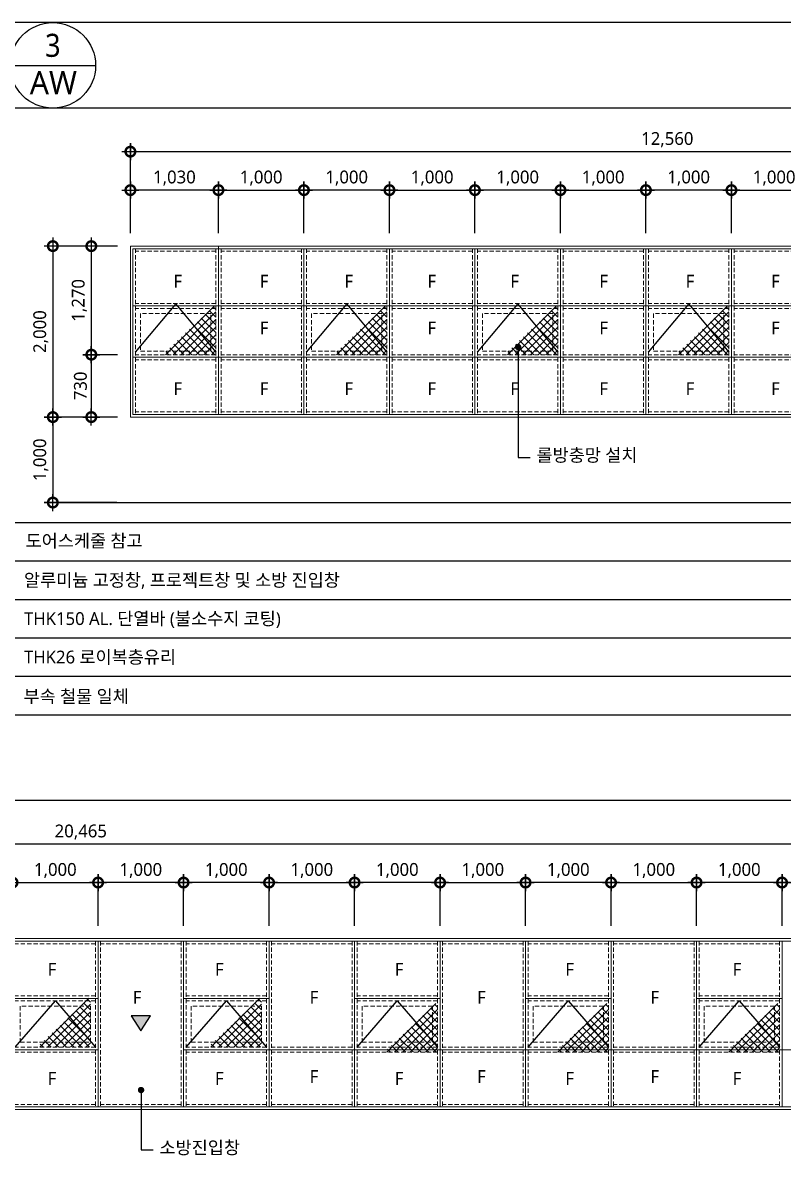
# Model space of a CAD drawing. Header units: millimetres. Extents: x -3 to 459584, y -660938 to -11738.
# Drawn here: x 145470 to 154367, y -133084 to -119834 of the extents above; entities that cross this region are included whole.
import ezdxf
from ezdxf.enums import TextEntityAlignment as Align

# ---------------------------------------------------------------- set-up
doc = ezdxf.new("R2010")
doc.units = ezdxf.units.MM
doc.header["$LTSCALE"] = 200
for name, pattern in [('C10', [102.1, 100, -1, 0.1, -1]), ('CEN-GAUN', [32.2, 30, -1, 0.2, -1]), ('HIDDEN', [0.375, 0.25, -0.125])]:
    doc.linetypes.add(name, pattern=pattern)
doc.layers.get('DEFPOINTS').update_dxf_attribs({"color": 137})
for name, color, linetype in [('3TXT', 3, 'Continuous'), ('A-GRID', 1, 'C10'), ('a-TAG-1', 6, 'Continuous'), ('A-TAG-2', 4, 'Continuous'), ('DIM', 7, 'Continuous'), ('ELE3', 3, 'Continuous'), ('ELE6', 6, 'Continuous'), ('SYM-LEAD', 6, 'Continuous'), ('TEX', 3, 'Continuous'), ('TEXT', 3, 'Continuous'), ('WIN-OPEN-LINE', 1, 'CEN-GAUN'), ('XR-ELEV$0$WIN', 6, 'Continuous')]:
    doc.layers.add(name, color=color, linetype=linetype)
doc.layers.add('WIN', color=4, linetype='Continuous', lineweight=0)
doc.styles.add('$0$스타일1', font='malgun.ttf')
doc.styles.add('ARIAL', font='malgun.ttf')
doc.styles.add('S1', font='malgun.ttf')
doc.styles.add('스타일1', font='malgun.ttf')
doc.dimstyles.new('CJA-50', dxfattribs={"dimscale": 50, "dimtxt": 3, "dimasz": 1, "dimexe": 2, "dimexo": 3, "dimgap": 1, "dimtad": 1, "dimdec": 0, "dimzin": 1, "dimdsep": 46, "dimlunit": 6, "dimtxsty": 'S1', "dimblk": 'GAUN-DOT', "dimcen": -2, "dimdle": 2, "dimclrd": 256, "dimclre": 256, "dimclrt": 3, "dimadec": 0, "dimazin": 0, "dimtfac": 1, "dimtdec": 0, "dimtix": 1, "dimtmove": 2, "dimatfit": 3, "dimldrblk": 'DOTSMALL', "dimfxl": 1, "dimtolj": 1, "dimtzin": 1, "dimarcsym": 0})
doc.dimstyles.new('DIM-QD 1', dxfattribs={"dimtxt": 3, "dimasz": 1.5, "dimexe": 1, "dimexo": 0, "dimgap": 1, "dimtad": 1, "dimdec": 3, "dimdsep": 46, "dimlunit": 6, "dimtxsty": '$0$스타일1', "dimblk1": 'ARCHTICK', "dimblk2": 'ARCHTICK', "dimsah": 1, "dimcen": 0, "dimclrd": 256, "dimclre": 256, "dimclrt": 3, "dimazin": 2, "dimtfac": 1, "dimtdec": 3, "dimtix": 1, "dimtmove": 2, "dimatfit": 3, "dimldrblk": 'ARCHTICK', "dimfxl": 1, "dimtolj": 1, "dimtzin": 0, "dimarcsym": 0})

# ---------------------------------------------------------------- blocks, each defined once
blk = doc.blocks.new('142')
at = {"layer": 'XR-ELEV$0$WIN', "ltscale": 100}
blk.add_hatch(color=1, dxfattribs=at).paths.add_polyline_path([(-8705, 921), (-8593, 1097), (-8818, 1097)])
at = {"layer": 'WIN', "color": 6}
for p, q in [((825, 2000), (-19640, 2000)), ((795, 1970), (-19640, 1970)), ((-9205, 1970), (-9205, 30)), ((-8205, 1970), (-8205, 30)), ((-7205, 1970), (-7205, 30)), ((-6205, 1970), (-6205, 30)), ((-5205, 1970), (-5205, 30)), ((-4205, 1970), (-4205, 30)), ((-3205, 1970), (-3205, 30)), ((-2205, 1970), (-2205, 30)), ((-1205, 1970), (-1205, 30)), ((-9205, 1300), (-10205, 1300)), ((-7205, 1300), (-8205, 1300)), ((-5205, 1300), (-6205, 1300)), ((-3205, 1300), (-4205, 1300)), ((-1205, 1300), (-2205, 1300)), ((-9205, 700), (-19640, 700)), ((795, 700), (-8205, 700)), ((795, 30), (-19640, 30)), ((825, 0), (-19640, 0))]:
    blk.add_line(p, q, dxfattribs=at)
at = {"layer": 'WIN', "color": 251, "linetype": 'HIDDEN'}
for p, q in [((-9235, 1940), (-10175, 1940)), ((-9235, 1970), (-9235, 30)), ((-9175, 1970), (-9175, 30)), ((-8235, 1940), (-9175, 1940)), ((-8235, 1970), (-8235, 30)), ((-8175, 1970), (-8175, 30)), ((-7235, 1940), (-8175, 1940)), ((-7235, 1970), (-7235, 30)), ((-7175, 1970), (-7175, 30)), ((-6235, 1940), (-7175, 1940)), ((-6235, 1970), (-6235, 30)), ((-6175, 1970), (-6175, 30)), ((-5235, 1940), (-6175, 1940)), ((-5235, 1970), (-5235, 30)), ((-5175, 1970), (-5175, 30)), ((-4235, 1940), (-5175, 1940)), ((-4235, 1970), (-4235, 30)), ((-4175, 1970), (-4175, 30)), ((-3235, 1940), (-4175, 1940)), ((-3235, 1970), (-3235, 30)), ((-3175, 1970), (-3175, 30)), ((-2235, 1940), (-3175, 1940)), ((-2235, 1970), (-2235, 30)), ((-2175, 1970), (-2175, 30)), ((-1235, 1940), (-2175, 1940)), ((-1235, 1970), (-1235, 30)), ((-9235, 1330), (-10175, 1330)), ((-7235, 1330), (-8175, 1330)), ((-5235, 1330), (-6175, 1330)), ((-3235, 1330), (-4175, 1330)), ((-1235, 1330), (-2175, 1330)), ((-9235, 1270), (-10175, 1270)), ((-7235, 1270), (-8175, 1270)), ((-5235, 1270), (-6175, 1270)), ((-3235, 1270), (-4175, 1270)), ((-1235, 1270), (-2175, 1270)), ((-9235, 730), (-10175, 730)), ((-9235, 670), (-10175, 670)), ((-7235, 730), (-8175, 730)), ((-7235, 670), (-8175, 670)), ((-6235, 730), (-7175, 730)), ((-6235, 670), (-7175, 670)), ((-5235, 730), (-6175, 730)), ((-5235, 670), (-6175, 670)), ((-4235, 730), (-5175, 730)), ((-4235, 670), (-5175, 670)), ((-3235, 730), (-4175, 730)), ((-3235, 670), (-4175, 670)), ((-2235, 730), (-3175, 730)), ((-2235, 670), (-3175, 670)), ((-1235, 730), (-2175, 730)), ((-1235, 670), (-2175, 670)), ((-9235, 60), (-10175, 60)), ((-8235, 60), (-9175, 60)), ((-7235, 60), (-8175, 60)), ((-6235, 60), (-7175, 60)), ((-5235, 60), (-6175, 60)), ((-4235, 60), (-5175, 60)), ((-3235, 60), (-4175, 60)), ((-2235, 60), (-3175, 60)), ((-1235, 60), (-2175, 60))]:
    blk.add_line(p, q, dxfattribs=at)
for points in [[(-9295, 1210), (-10115, 1210), (-10115, 790), (-9295, 790)], [(-7295, 1210), (-8115, 1210), (-8115, 790), (-7295, 790)], [(-5295, 1210), (-6115, 1210), (-6115, 790), (-5295, 790)], [(-3295, 1210), (-4115, 1210), (-4115, 790), (-3295, 790)], [(-1295, 1210), (-2115, 1210), (-2115, 790), (-1295, 790)]]:
    blk.add_lwpolyline(points, close=True, dxfattribs=at)
at = {"layer": 'WIN-OPEN-LINE'}
for points in [[(-10175, 730), (-9705, 1270), (-9235, 730)], [(-8175, 730), (-7705, 1270), (-7235, 730)], [(-6175, 730), (-5705, 1270), (-5235, 730)], [(-4175, 730), (-3705, 1270), (-3235, 730)], [(-2175, 730), (-1705, 1270), (-1235, 730)]]:
    blk.add_lwpolyline(points, dxfattribs=at)
at = {"layer": 'XR-ELEV$0$WIN', "color": 1, "ltscale": 100}
blk.add_lwpolyline([(-8705, 921), (-8593, 1097), (-8818, 1097)], close=True, dxfattribs=at)
blk = doc.blocks.new('_ArchTick')
at = {"color": 0, "linetype": 'ByBlock', "const_width": 0.15}
blk.add_lwpolyline([(-0.5, -0.5), (0.5, 0.5)], dxfattribs=at)
blk = doc.blocks.new('GAUN-DOT')
at = {"linetype": 'ByBlock'}
for p, q in [((2, 0), (-2, 0)), ((0, -2), (0, 2))]:
    blk.add_line(p, q, dxfattribs=at)
at = {"const_width": 2.25}
blk.add_lwpolyline([(0, 0.28125, 1), (0, -0.28125, 1)], format="xyb", close=True, dxfattribs=at)
blk = doc.blocks.new('*D151')
at = {"layer": 'DEFPOINTS', "color": 0, "transparency": 16777216}
for p in [(146730, -124448), (145823, -125448), (146723, -125448)]:
    blk.add_point(p, dxfattribs=at)
at = {"layer": 'DIM', "lineweight": -2, "transparency": 16777216}
for p, q in [((146580, -124448), (145723, -124448)), ((145823, -124498), (145823, -125398)), ((146573, -125448), (145723, -125448))]:
    blk.add_line(p, q, dxfattribs=at)
at = {"layer": 'DIM', "lineweight": -2, "transparency": 16777216, "xscale": 50, "yscale": 50, "zscale": 50}
for p, rotation in [((145823, -124448), 90), ((145823, -125448), 270)]:
    blk.add_blockref('GAUN-DOT', p, dxfattribs=dict(at, rotation=rotation))
at = {"layer": 'DIM', "color": 3, "transparency": 16777216, "insert": (145683, -124948), "char_height": 150, "attachment_point": 5, "rotation": 90, "style": 'S1'}
blk.add_mtext('\\A1;1,000', dxfattribs=at)
blk = doc.blocks.new('_DotSmall')
at = {"color": 0, "linetype": 'ByBlock', "const_width": 0.5}
blk.add_lwpolyline([(-0.0625, 0, 1), (0.0625, 0, 1)], format="xyb", close=True, dxfattribs=at)
blk = doc.blocks.new('*D152')
at = {"layer": 'DEFPOINTS', "color": 0, "transparency": 16777216}
for p in [(146730, -122448), (145823, -124448), (146730, -124448)]:
    blk.add_point(p, dxfattribs=at)
at = {"layer": 'DIM', "lineweight": -2, "transparency": 16777216}
for p, q in [((146580, -122448), (145723, -122448)), ((145823, -122498), (145823, -124398)), ((146580, -124448), (145723, -124448))]:
    blk.add_line(p, q, dxfattribs=at)
at = {"layer": 'DIM', "lineweight": -2, "transparency": 16777216, "xscale": 50, "yscale": 50, "zscale": 50}
for p, rotation in [((145823, -122448), 90), ((145823, -124448), 270)]:
    blk.add_blockref('GAUN-DOT', p, dxfattribs=dict(at, rotation=rotation))
at = {"layer": 'DIM', "color": 3, "transparency": 16777216, "insert": (145683, -123448), "char_height": 150, "attachment_point": 5, "rotation": 90, "style": 'S1'}
blk.add_mtext('\\A1;2,000', dxfattribs=at)
blk = doc.blocks.new('*D153')
at = {"layer": 'DEFPOINTS', "color": 0, "transparency": 16777216}
for p in [(159290, -121343), (146730, -122448), (159290, -122448)]:
    blk.add_point(p, dxfattribs=at)
at = {"layer": 'DIM', "lineweight": -2, "transparency": 16777216}
for p, q in [((146730, -122298), (146730, -121243)), ((146780, -121343), (159240, -121343)), ((159290, -122298), (159290, -121243))]:
    blk.add_line(p, q, dxfattribs=at)
at = {"layer": 'DIM', "lineweight": -2, "transparency": 16777216, "xscale": 50, "yscale": 50, "zscale": 50, "rotation": 180}
blk.add_blockref('GAUN-DOT', (146730, -121343), dxfattribs=at)
at = {"layer": 'DIM', "lineweight": -2, "transparency": 16777216, "xscale": 50, "yscale": 50, "zscale": 50}
blk.add_blockref('GAUN-DOT', (159290, -121343), dxfattribs=at)
at = {"layer": 'DIM', "color": 3, "transparency": 16777216, "insert": (153010, -121203), "char_height": 150, "attachment_point": 5, "style": 'S1'}
blk.add_mtext('\\A1;12,560', dxfattribs=at)
blk = doc.blocks.new('*D154')
at = {"layer": 'DEFPOINTS', "color": 0, "transparency": 16777216}
for p in [(146730, -123718), (146273, -124448), (146730, -124448)]:
    blk.add_point(p, dxfattribs=at)
at = {"layer": 'DIM', "lineweight": -2, "transparency": 16777216}
for p, q in [((146580, -123718), (146173, -123718)), ((146273, -123768), (146273, -124398)), ((146580, -124448), (146173, -124448))]:
    blk.add_line(p, q, dxfattribs=at)
at = {"layer": 'DIM', "lineweight": -2, "transparency": 16777216, "xscale": 50, "yscale": 50, "zscale": 50}
for p, rotation in [((146273, -123718), 90), ((146273, -124448), 270)]:
    blk.add_blockref('GAUN-DOT', p, dxfattribs=dict(at, rotation=rotation))
at = {"layer": 'DIM', "color": 3, "transparency": 16777216, "insert": (146146, -124083), "char_height": 150, "attachment_point": 5, "rotation": 90, "style": 'S1'}
blk.add_mtext('\\A1;730', dxfattribs=at)
blk = doc.blocks.new('*D155')
at = {"layer": 'DEFPOINTS', "color": 0, "transparency": 16777216}
for p in [(146730, -122448), (146273, -123718), (146730, -123718)]:
    blk.add_point(p, dxfattribs=at)
at = {"layer": 'DIM', "lineweight": -2, "transparency": 16777216}
for p, q in [((146580, -122448), (146173, -122448)), ((146273, -122498), (146273, -123668)), ((146580, -123718), (146173, -123718))]:
    blk.add_line(p, q, dxfattribs=at)
at = {"layer": 'DIM', "lineweight": -2, "transparency": 16777216, "xscale": 50, "yscale": 50, "zscale": 50}
for p, rotation in [((146273, -122448), 90), ((146273, -123718), 270)]:
    blk.add_blockref('GAUN-DOT', p, dxfattribs=dict(at, rotation=rotation))
at = {"layer": 'DIM', "color": 3, "transparency": 16777216, "insert": (146133, -123083), "char_height": 150, "attachment_point": 5, "rotation": 90, "style": 'S1'}
blk.add_mtext('\\A1;1,270', dxfattribs=at)
blk = doc.blocks.new('*D156')
at = {"layer": 'DEFPOINTS', "color": 0, "transparency": 16777216}
for p in [(146730, -121793), (146730, -122448), (147760, -122448)]:
    blk.add_point(p, dxfattribs=at)
at = {"layer": 'DIM', "lineweight": -2, "transparency": 16777216}
for p, q in [((146730, -122298), (146730, -121693)), ((147760, -122298), (147760, -121693)), ((147710, -121793), (146780, -121793))]:
    blk.add_line(p, q, dxfattribs=at)
at = {"layer": 'DIM', "lineweight": -2, "transparency": 16777216, "xscale": 50, "yscale": 50, "zscale": 50, "rotation": 180}
blk.add_blockref('GAUN-DOT', (146730, -121793), dxfattribs=at)
at = {"layer": 'DIM', "lineweight": -2, "transparency": 16777216, "xscale": 50, "yscale": 50, "zscale": 50}
blk.add_blockref('GAUN-DOT', (147760, -121793), dxfattribs=at)
at = {"layer": 'DIM', "color": 3, "transparency": 16777216, "insert": (147245, -121653), "char_height": 150, "attachment_point": 5, "style": 'S1'}
blk.add_mtext('\\A1;1,030', dxfattribs=at)
blk = doc.blocks.new('*D157')
at = {"layer": 'DEFPOINTS', "color": 0, "transparency": 16777216}
for p in [(148760, -121793), (147760, -122448), (148760, -122448)]:
    blk.add_point(p, dxfattribs=at)
at = {"layer": 'DIM', "lineweight": -2, "transparency": 16777216}
for p, q in [((147760, -122298), (147760, -121693)), ((148760, -122298), (148760, -121693)), ((147810, -121793), (148710, -121793))]:
    blk.add_line(p, q, dxfattribs=at)
at = {"layer": 'DIM', "lineweight": -2, "transparency": 16777216, "xscale": 50, "yscale": 50, "zscale": 50, "rotation": 180}
blk.add_blockref('GAUN-DOT', (147760, -121793), dxfattribs=at)
at = {"layer": 'DIM', "lineweight": -2, "transparency": 16777216, "xscale": 50, "yscale": 50, "zscale": 50}
blk.add_blockref('GAUN-DOT', (148760, -121793), dxfattribs=at)
at = {"layer": 'DIM', "color": 3, "transparency": 16777216, "insert": (148260, -121653), "char_height": 150, "attachment_point": 5, "style": 'S1'}
blk.add_mtext('\\A1;1,000', dxfattribs=at)
blk = doc.blocks.new('*D158')
at = {"layer": 'DEFPOINTS', "color": 0, "transparency": 16777216}
for p in [(148760, -121793), (148760, -122448), (149760, -122448)]:
    blk.add_point(p, dxfattribs=at)
at = {"layer": 'DIM', "lineweight": -2, "transparency": 16777216}
for p, q in [((148760, -122298), (148760, -121693)), ((149760, -122298), (149760, -121693)), ((149710, -121793), (148810, -121793))]:
    blk.add_line(p, q, dxfattribs=at)
at = {"layer": 'DIM', "lineweight": -2, "transparency": 16777216, "xscale": 50, "yscale": 50, "zscale": 50, "rotation": 180}
blk.add_blockref('GAUN-DOT', (148760, -121793), dxfattribs=at)
at = {"layer": 'DIM', "lineweight": -2, "transparency": 16777216, "xscale": 50, "yscale": 50, "zscale": 50}
blk.add_blockref('GAUN-DOT', (149760, -121793), dxfattribs=at)
at = {"layer": 'DIM', "color": 3, "transparency": 16777216, "insert": (149260, -121653), "char_height": 150, "attachment_point": 5, "style": 'S1'}
blk.add_mtext('\\A1;1,000', dxfattribs=at)
blk = doc.blocks.new('*D159')
at = {"layer": 'DEFPOINTS', "color": 0, "transparency": 16777216}
for p in [(150760, -121793), (150760, -122448), (151760, -122448)]:
    blk.add_point(p, dxfattribs=at)
at = {"layer": 'DIM', "lineweight": -2, "transparency": 16777216}
for p, q in [((150760, -122298), (150760, -121693)), ((151760, -122298), (151760, -121693)), ((151710, -121793), (150810, -121793))]:
    blk.add_line(p, q, dxfattribs=at)
at = {"layer": 'DIM', "lineweight": -2, "transparency": 16777216, "xscale": 50, "yscale": 50, "zscale": 50, "rotation": 180}
blk.add_blockref('GAUN-DOT', (150760, -121793), dxfattribs=at)
at = {"layer": 'DIM', "lineweight": -2, "transparency": 16777216, "xscale": 50, "yscale": 50, "zscale": 50}
blk.add_blockref('GAUN-DOT', (151760, -121793), dxfattribs=at)
at = {"layer": 'DIM', "color": 3, "transparency": 16777216, "insert": (151260, -121653), "char_height": 150, "attachment_point": 5, "style": 'S1'}
blk.add_mtext('\\A1;1,000', dxfattribs=at)
blk = doc.blocks.new('*D160')
at = {"layer": 'DEFPOINTS', "color": 0, "transparency": 16777216}
for p in [(150760, -121793), (149760, -122448), (150760, -122448)]:
    blk.add_point(p, dxfattribs=at)
at = {"layer": 'DIM', "lineweight": -2, "transparency": 16777216}
for p, q in [((149760, -122298), (149760, -121693)), ((150760, -122298), (150760, -121693)), ((149810, -121793), (150710, -121793))]:
    blk.add_line(p, q, dxfattribs=at)
at = {"layer": 'DIM', "lineweight": -2, "transparency": 16777216, "xscale": 50, "yscale": 50, "zscale": 50, "rotation": 180}
blk.add_blockref('GAUN-DOT', (149760, -121793), dxfattribs=at)
at = {"layer": 'DIM', "lineweight": -2, "transparency": 16777216, "xscale": 50, "yscale": 50, "zscale": 50}
blk.add_blockref('GAUN-DOT', (150760, -121793), dxfattribs=at)
at = {"layer": 'DIM', "color": 3, "transparency": 16777216, "insert": (150260, -121653), "char_height": 150, "attachment_point": 5, "style": 'S1'}
blk.add_mtext('\\A1;1,000', dxfattribs=at)
blk = doc.blocks.new('*D162')
at = {"layer": 'DEFPOINTS', "color": 0, "transparency": 16777216}
for p in [(154760, -121793), (153760, -122448), (154760, -122448)]:
    blk.add_point(p, dxfattribs=at)
at = {"layer": 'DIM', "lineweight": -2, "transparency": 16777216}
for p, q in [((153760, -122298), (153760, -121693)), ((154760, -122298), (154760, -121693)), ((153810, -121793), (154710, -121793))]:
    blk.add_line(p, q, dxfattribs=at)
at = {"layer": 'DIM', "lineweight": -2, "transparency": 16777216, "xscale": 50, "yscale": 50, "zscale": 50, "rotation": 180}
blk.add_blockref('GAUN-DOT', (153760, -121793), dxfattribs=at)
at = {"layer": 'DIM', "lineweight": -2, "transparency": 16777216, "xscale": 50, "yscale": 50, "zscale": 50}
blk.add_blockref('GAUN-DOT', (154760, -121793), dxfattribs=at)
at = {"layer": 'DIM', "color": 3, "transparency": 16777216, "insert": (154260, -121653), "char_height": 150, "attachment_point": 5, "style": 'S1'}
blk.add_mtext('\\A1;1,000', dxfattribs=at)
blk = doc.blocks.new('*D163')
at = {"layer": 'DEFPOINTS', "color": 0, "transparency": 16777216}
for p in [(152760, -121793), (151760, -122448), (152760, -122448)]:
    blk.add_point(p, dxfattribs=at)
at = {"layer": 'DIM', "lineweight": -2, "transparency": 16777216}
for p, q in [((151760, -122298), (151760, -121693)), ((152760, -122298), (152760, -121693)), ((151810, -121793), (152710, -121793))]:
    blk.add_line(p, q, dxfattribs=at)
at = {"layer": 'DIM', "lineweight": -2, "transparency": 16777216, "xscale": 50, "yscale": 50, "zscale": 50, "rotation": 180}
blk.add_blockref('GAUN-DOT', (151760, -121793), dxfattribs=at)
at = {"layer": 'DIM', "lineweight": -2, "transparency": 16777216, "xscale": 50, "yscale": 50, "zscale": 50}
blk.add_blockref('GAUN-DOT', (152760, -121793), dxfattribs=at)
at = {"layer": 'DIM', "color": 3, "transparency": 16777216, "insert": (152260, -121653), "char_height": 150, "attachment_point": 5, "style": 'S1'}
blk.add_mtext('\\A1;1,000', dxfattribs=at)
blk = doc.blocks.new('*D164')
at = {"layer": 'DEFPOINTS', "color": 0, "transparency": 16777216}
for p in [(152760, -121793), (152760, -122448), (153760, -122448)]:
    blk.add_point(p, dxfattribs=at)
at = {"layer": 'DIM', "lineweight": -2, "transparency": 16777216}
for p, q in [((152760, -122298), (152760, -121693)), ((153760, -122298), (153760, -121693)), ((153710, -121793), (152810, -121793))]:
    blk.add_line(p, q, dxfattribs=at)
at = {"layer": 'DIM', "lineweight": -2, "transparency": 16777216, "xscale": 50, "yscale": 50, "zscale": 50, "rotation": 180}
blk.add_blockref('GAUN-DOT', (152760, -121793), dxfattribs=at)
at = {"layer": 'DIM', "lineweight": -2, "transparency": 16777216, "xscale": 50, "yscale": 50, "zscale": 50}
blk.add_blockref('GAUN-DOT', (153760, -121793), dxfattribs=at)
at = {"layer": 'DIM', "color": 3, "transparency": 16777216, "insert": (153260, -121653), "char_height": 150, "attachment_point": 5, "style": 'S1'}
blk.add_mtext('\\A1;1,000', dxfattribs=at)
blk = doc.blocks.new('dor&win')
at = {"layer": 'a-TAG-1', "ltscale": 0.2}
blk.add_line((-5.5, 0), (5.5, 0), dxfattribs=at)
blk.add_circle((0, 0), 5.5, dxfattribs=at)
at = {"layer": 'a-TAG-1', "color": 3, "style": 'ARIAL'}
for tag, p in [('1', (0, 2.58)), ('FSD', (0.07, -2.22))]:
    blk.add_attdef(tag, text='', height=3, dxfattribs=at).set_placement(p, align=Align.MIDDLE_CENTER)
blk = doc.blocks.new('*D185')
at = {"layer": 'DEFPOINTS', "color": 0, "transparency": 16777216}
for p in [(146352, -129893), (145352, -130548), (146352, -130548)]:
    blk.add_point(p, dxfattribs=at)
at = {"layer": 'DIM', "lineweight": -2, "transparency": 16777216}
for p, q in [((145352, -130398), (145352, -129793)), ((146352, -130398), (146352, -129793)), ((145402, -129893), (146302, -129893))]:
    blk.add_line(p, q, dxfattribs=at)
at = {"layer": 'DIM', "lineweight": -2, "transparency": 16777216, "xscale": 50, "yscale": 50, "zscale": 50, "rotation": 180}
blk.add_blockref('GAUN-DOT', (145352, -129893), dxfattribs=at)
at = {"layer": 'DIM', "lineweight": -2, "transparency": 16777216, "xscale": 50, "yscale": 50, "zscale": 50}
blk.add_blockref('GAUN-DOT', (146352, -129893), dxfattribs=at)
at = {"layer": 'DIM', "color": 3, "transparency": 16777216, "insert": (145852, -129753), "char_height": 150, "attachment_point": 5, "style": 'S1'}
blk.add_mtext('\\A1;1,000', dxfattribs=at)
blk = doc.blocks.new('*D189')
at = {"layer": 'DEFPOINTS', "color": 0, "transparency": 16777216}
for p in [(155352, -129893), (154352, -130548), (155352, -130548)]:
    blk.add_point(p, dxfattribs=at)
at = {"layer": 'DIM', "lineweight": -2, "transparency": 16777216}
for p, q in [((154352, -130398), (154352, -129793)), ((155352, -130398), (155352, -129793)), ((154402, -129893), (155302, -129893))]:
    blk.add_line(p, q, dxfattribs=at)
at = {"layer": 'DIM', "lineweight": -2, "transparency": 16777216, "xscale": 50, "yscale": 50, "zscale": 50, "rotation": 180}
blk.add_blockref('GAUN-DOT', (154352, -129893), dxfattribs=at)
at = {"layer": 'DIM', "lineweight": -2, "transparency": 16777216, "xscale": 50, "yscale": 50, "zscale": 50}
blk.add_blockref('GAUN-DOT', (155352, -129893), dxfattribs=at)
at = {"layer": 'DIM', "color": 3, "transparency": 16777216, "insert": (154852, -129753), "char_height": 150, "attachment_point": 5, "style": 'S1'}
blk.add_mtext('\\A1;1,000', dxfattribs=at)
blk = doc.blocks.new('*D191')
at = {"layer": 'DEFPOINTS', "color": 0, "transparency": 16777216}
for p in [(153352, -129893), (153352, -130548), (154352, -130548)]:
    blk.add_point(p, dxfattribs=at)
at = {"layer": 'DIM', "lineweight": -2, "transparency": 16777216}
for p, q in [((153352, -130398), (153352, -129793)), ((154352, -130398), (154352, -129793)), ((154302, -129893), (153402, -129893))]:
    blk.add_line(p, q, dxfattribs=at)
at = {"layer": 'DIM', "lineweight": -2, "transparency": 16777216, "xscale": 50, "yscale": 50, "zscale": 50, "rotation": 180}
blk.add_blockref('GAUN-DOT', (153352, -129893), dxfattribs=at)
at = {"layer": 'DIM', "lineweight": -2, "transparency": 16777216, "xscale": 50, "yscale": 50, "zscale": 50}
blk.add_blockref('GAUN-DOT', (154352, -129893), dxfattribs=at)
at = {"layer": 'DIM', "color": 3, "transparency": 16777216, "insert": (153852, -129753), "char_height": 150, "attachment_point": 5, "style": 'S1'}
blk.add_mtext('\\A1;1,000', dxfattribs=at)
blk = doc.blocks.new('*D192')
at = {"layer": 'DEFPOINTS', "color": 0, "transparency": 16777216}
for p in [(153352, -129893), (152352, -130548), (153352, -130548)]:
    blk.add_point(p, dxfattribs=at)
at = {"layer": 'DIM', "lineweight": -2, "transparency": 16777216}
for p, q in [((152352, -130398), (152352, -129793)), ((153352, -130398), (153352, -129793)), ((152402, -129893), (153302, -129893))]:
    blk.add_line(p, q, dxfattribs=at)
at = {"layer": 'DIM', "lineweight": -2, "transparency": 16777216, "xscale": 50, "yscale": 50, "zscale": 50, "rotation": 180}
blk.add_blockref('GAUN-DOT', (152352, -129893), dxfattribs=at)
at = {"layer": 'DIM', "lineweight": -2, "transparency": 16777216, "xscale": 50, "yscale": 50, "zscale": 50}
blk.add_blockref('GAUN-DOT', (153352, -129893), dxfattribs=at)
at = {"layer": 'DIM', "color": 3, "transparency": 16777216, "insert": (152852, -129753), "char_height": 150, "attachment_point": 5, "style": 'S1'}
blk.add_mtext('\\A1;1,000', dxfattribs=at)
blk = doc.blocks.new('*D193')
at = {"layer": 'DEFPOINTS', "color": 0, "transparency": 16777216}
for p in [(151352, -129893), (151352, -130548), (152352, -130548)]:
    blk.add_point(p, dxfattribs=at)
at = {"layer": 'DIM', "lineweight": -2, "transparency": 16777216}
for p, q in [((151352, -130398), (151352, -129793)), ((152352, -130398), (152352, -129793)), ((152302, -129893), (151402, -129893))]:
    blk.add_line(p, q, dxfattribs=at)
at = {"layer": 'DIM', "lineweight": -2, "transparency": 16777216, "xscale": 50, "yscale": 50, "zscale": 50, "rotation": 180}
blk.add_blockref('GAUN-DOT', (151352, -129893), dxfattribs=at)
at = {"layer": 'DIM', "lineweight": -2, "transparency": 16777216, "xscale": 50, "yscale": 50, "zscale": 50}
blk.add_blockref('GAUN-DOT', (152352, -129893), dxfattribs=at)
at = {"layer": 'DIM', "color": 3, "transparency": 16777216, "insert": (151852, -129753), "char_height": 150, "attachment_point": 5, "style": 'S1'}
blk.add_mtext('\\A1;1,000', dxfattribs=at)
blk = doc.blocks.new('*D194')
at = {"layer": 'DEFPOINTS', "color": 0, "transparency": 16777216}
for p in [(147352, -129893), (147352, -130548), (148352, -130548)]:
    blk.add_point(p, dxfattribs=at)
at = {"layer": 'DIM', "lineweight": -2, "transparency": 16777216}
for p, q in [((147352, -130398), (147352, -129793)), ((148352, -130398), (148352, -129793)), ((148302, -129893), (147402, -129893))]:
    blk.add_line(p, q, dxfattribs=at)
at = {"layer": 'DIM', "lineweight": -2, "transparency": 16777216, "xscale": 50, "yscale": 50, "zscale": 50, "rotation": 180}
blk.add_blockref('GAUN-DOT', (147352, -129893), dxfattribs=at)
at = {"layer": 'DIM', "lineweight": -2, "transparency": 16777216, "xscale": 50, "yscale": 50, "zscale": 50}
blk.add_blockref('GAUN-DOT', (148352, -129893), dxfattribs=at)
at = {"layer": 'DIM', "color": 3, "transparency": 16777216, "insert": (147852, -129753), "char_height": 150, "attachment_point": 5, "style": 'S1'}
blk.add_mtext('\\A1;1,000', dxfattribs=at)
blk = doc.blocks.new('*D195')
at = {"layer": 'DEFPOINTS', "color": 0, "transparency": 16777216}
for p in [(146352, -129893), (146352, -130548), (147352, -130548)]:
    blk.add_point(p, dxfattribs=at)
at = {"layer": 'DIM', "lineweight": -2, "transparency": 16777216}
for p, q in [((146352, -130398), (146352, -129793)), ((147352, -130398), (147352, -129793)), ((147302, -129893), (146402, -129893))]:
    blk.add_line(p, q, dxfattribs=at)
at = {"layer": 'DIM', "lineweight": -2, "transparency": 16777216, "xscale": 50, "yscale": 50, "zscale": 50, "rotation": 180}
blk.add_blockref('GAUN-DOT', (146352, -129893), dxfattribs=at)
at = {"layer": 'DIM', "lineweight": -2, "transparency": 16777216, "xscale": 50, "yscale": 50, "zscale": 50}
blk.add_blockref('GAUN-DOT', (147352, -129893), dxfattribs=at)
at = {"layer": 'DIM', "color": 3, "transparency": 16777216, "insert": (146852, -129753), "char_height": 150, "attachment_point": 5, "style": 'S1'}
blk.add_mtext('\\A1;1,000', dxfattribs=at)
blk = doc.blocks.new('*D196')
at = {"layer": 'DEFPOINTS', "color": 0, "transparency": 16777216}
for p in [(149352, -129893), (148352, -130548), (149352, -130548)]:
    blk.add_point(p, dxfattribs=at)
at = {"layer": 'DIM', "lineweight": -2, "transparency": 16777216}
for p, q in [((148352, -130398), (148352, -129793)), ((149352, -130398), (149352, -129793)), ((148402, -129893), (149302, -129893))]:
    blk.add_line(p, q, dxfattribs=at)
at = {"layer": 'DIM', "lineweight": -2, "transparency": 16777216, "xscale": 50, "yscale": 50, "zscale": 50, "rotation": 180}
blk.add_blockref('GAUN-DOT', (148352, -129893), dxfattribs=at)
at = {"layer": 'DIM', "lineweight": -2, "transparency": 16777216, "xscale": 50, "yscale": 50, "zscale": 50}
blk.add_blockref('GAUN-DOT', (149352, -129893), dxfattribs=at)
at = {"layer": 'DIM', "color": 3, "transparency": 16777216, "insert": (148852, -129753), "char_height": 150, "attachment_point": 5, "style": 'S1'}
blk.add_mtext('\\A1;1,000', dxfattribs=at)
blk = doc.blocks.new('*D197')
at = {"layer": 'DEFPOINTS', "color": 0, "transparency": 16777216}
for p in [(149352, -129893), (149352, -130548), (150352, -130548)]:
    blk.add_point(p, dxfattribs=at)
at = {"layer": 'DIM', "lineweight": -2, "transparency": 16777216}
for p, q in [((149352, -130398), (149352, -129793)), ((150352, -130398), (150352, -129793)), ((150302, -129893), (149402, -129893))]:
    blk.add_line(p, q, dxfattribs=at)
at = {"layer": 'DIM', "lineweight": -2, "transparency": 16777216, "xscale": 50, "yscale": 50, "zscale": 50, "rotation": 180}
blk.add_blockref('GAUN-DOT', (149352, -129893), dxfattribs=at)
at = {"layer": 'DIM', "lineweight": -2, "transparency": 16777216, "xscale": 50, "yscale": 50, "zscale": 50}
blk.add_blockref('GAUN-DOT', (150352, -129893), dxfattribs=at)
at = {"layer": 'DIM', "color": 3, "transparency": 16777216, "insert": (149852, -129753), "char_height": 150, "attachment_point": 5, "style": 'S1'}
blk.add_mtext('\\A1;1,000', dxfattribs=at)
blk = doc.blocks.new('*D198')
at = {"layer": 'DEFPOINTS', "color": 0, "transparency": 16777216}
for p in [(151352, -129893), (150352, -130548), (151352, -130548)]:
    blk.add_point(p, dxfattribs=at)
at = {"layer": 'DIM', "lineweight": -2, "transparency": 16777216}
for p, q in [((150352, -130398), (150352, -129793)), ((151352, -130398), (151352, -129793)), ((150402, -129893), (151302, -129893))]:
    blk.add_line(p, q, dxfattribs=at)
at = {"layer": 'DIM', "lineweight": -2, "transparency": 16777216, "xscale": 50, "yscale": 50, "zscale": 50, "rotation": 180}
blk.add_blockref('GAUN-DOT', (150352, -129893), dxfattribs=at)
at = {"layer": 'DIM', "lineweight": -2, "transparency": 16777216, "xscale": 50, "yscale": 50, "zscale": 50}
blk.add_blockref('GAUN-DOT', (151352, -129893), dxfattribs=at)
at = {"layer": 'DIM', "color": 3, "transparency": 16777216, "insert": (150852, -129753), "char_height": 150, "attachment_point": 5, "style": 'S1'}
blk.add_mtext('\\A1;1,000', dxfattribs=at)
blk = doc.blocks.new('*D199')
at = {"layer": 'DEFPOINTS', "color": 0, "transparency": 16777216}
for p in [(135917, -129443), (135917, -130548), (156382, -130548)]:
    blk.add_point(p, dxfattribs=at)
at = {"layer": 'DIM', "lineweight": -2, "transparency": 16777216}
for p, q in [((135917, -130398), (135917, -129343)), ((156332, -129443), (135967, -129443)), ((156382, -130398), (156382, -129343))]:
    blk.add_line(p, q, dxfattribs=at)
at = {"layer": 'DIM', "lineweight": -2, "transparency": 16777216, "xscale": 50, "yscale": 50, "zscale": 50, "rotation": 180}
blk.add_blockref('GAUN-DOT', (135917, -129443), dxfattribs=at)
at = {"layer": 'DIM', "lineweight": -2, "transparency": 16777216, "xscale": 50, "yscale": 50, "zscale": 50}
blk.add_blockref('GAUN-DOT', (156382, -129443), dxfattribs=at)
at = {"layer": 'DIM', "color": 3, "transparency": 16777216, "insert": (146150, -129303), "char_height": 150, "attachment_point": 5, "style": 'S1'}
blk.add_mtext('\\A1;20,465', dxfattribs=at)
blk = doc.blocks.new('AW-3')
at = {"layer": 'WIN', "color": 6}
for p, q in [((12560, 2000), (0, 2000)), ((0, 2000), (0, 0)), ((1030, 2000), (1030, 30)), ((12560, 2000), (12560, 0)), ((12530, 1970), (30, 1970)), ((30, 1970), (30, 30)), ((2030, 1970), (2030, 30)), ((3030, 1970), (3030, 30)), ((4030, 1970), (4030, 30)), ((5030, 1970), (5030, 30)), ((6030, 1970), (6030, 30)), ((7030, 1970), (7030, 30)), ((8030, 1970), (8030, 30)), ((9030, 1970), (9030, 30)), ((10030, 1970), (10030, 30)), ((11030, 1970), (11030, 30)), ((12030, 1970), (12030, 30)), ((12530, 1970), (12530, 30)), ((12530, 1300), (30, 1300)), ((12530, 700), (30, 700)), ((12560, 0), (0, 0)), ((12530, 30), (30, 30))]:
    blk.add_line(p, q, dxfattribs=at)
at = {"layer": 'WIN', "color": 251, "linetype": 'HIDDEN'}
for p, q in [((60, 1970), (60, 30)), ((1000, 1940), (60, 1940)), ((1000, 1970), (1000, 30)), ((1060, 1970), (1060, 30)), ((2000, 1940), (1060, 1940)), ((2000, 1970), (2000, 30)), ((2060, 1970), (2060, 30)), ((3000, 1940), (2060, 1940)), ((3000, 1970), (3000, 30)), ((3060, 1970), (3060, 30)), ((4000, 1940), (3060, 1940)), ((4000, 1970), (4000, 30)), ((4060, 1970), (4060, 30)), ((5000, 1940), (4060, 1940)), ((5000, 1970), (5000, 30)), ((5060, 1970), (5060, 30)), ((6000, 1940), (5060, 1940)), ((6000, 1970), (6000, 30)), ((6060, 1970), (6060, 30)), ((7000, 1940), (6060, 1940)), ((7000, 1970), (7000, 30)), ((7060, 1970), (7060, 30)), ((8000, 1940), (7060, 1940)), ((8000, 1970), (8000, 30)), ((8060, 1970), (8060, 30)), ((9000, 1940), (8060, 1940)), ((9000, 1970), (9000, 30)), ((9060, 1970), (9060, 30)), ((10000, 1940), (9060, 1940)), ((10000, 1970), (10000, 30)), ((10060, 1970), (10060, 30)), ((11000, 1940), (10060, 1940)), ((11000, 1970), (11000, 30)), ((11060, 1970), (11060, 30)), ((12000, 1940), (11060, 1940)), ((12000, 1970), (12000, 30)), ((12060, 1970), (12060, 30)), ((12500, 1940), (12060, 1940)), ((12500, 1970), (12500, 30)), ((1000, 1330), (60, 1330)), ((2000, 1330), (1060, 1330)), ((3000, 1330), (2060, 1330)), ((4000, 1330), (3060, 1330)), ((5000, 1330), (4060, 1330)), ((6000, 1330), (5060, 1330)), ((7000, 1330), (6060, 1330)), ((8000, 1330), (7060, 1330)), ((9000, 1330), (8060, 1330)), ((10000, 1330), (9060, 1330)), ((11000, 1330), (10060, 1330)), ((12000, 1330), (11060, 1330)), ((12500, 1330), (12060, 1330)), ((1000, 1270), (60, 1270)), ((2000, 1270), (1060, 1270)), ((3000, 1270), (2060, 1270)), ((4000, 1270), (3060, 1270)), ((5000, 1270), (4060, 1270)), ((6000, 1270), (5060, 1270)), ((7000, 1270), (6060, 1270)), ((8000, 1270), (7060, 1270)), ((9000, 1270), (8060, 1270)), ((10000, 1270), (9060, 1270)), ((11000, 1270), (10060, 1270)), ((12000, 1270), (11060, 1270)), ((12500, 1270), (12060, 1270)), ((1000, 730), (60, 730)), ((1000, 670), (60, 670)), ((2000, 730), (1060, 730)), ((2000, 670), (1060, 670)), ((3000, 730), (2060, 730)), ((3000, 670), (2060, 670)), ((4000, 730), (3060, 730)), ((4000, 670), (3060, 670)), ((5000, 730), (4060, 730)), ((5000, 670), (4060, 670)), ((6000, 730), (5060, 730)), ((6000, 670), (5060, 670)), ((7000, 730), (6060, 730)), ((7000, 670), (6060, 670)), ((8000, 730), (7060, 730)), ((8000, 670), (7060, 670)), ((9000, 730), (8060, 730)), ((9000, 670), (8060, 670)), ((10000, 730), (9060, 730)), ((10000, 670), (9060, 670)), ((11000, 730), (10060, 730)), ((11000, 670), (10060, 670)), ((12000, 730), (11060, 730)), ((12000, 670), (11060, 670)), ((12500, 730), (12060, 730)), ((12500, 670), (12060, 670)), ((1000, 60), (60, 60)), ((2000, 60), (1060, 60)), ((3000, 60), (2060, 60)), ((4000, 60), (3060, 60)), ((5000, 60), (4060, 60)), ((6000, 60), (5060, 60)), ((7000, 60), (6060, 60)), ((8000, 60), (7060, 60)), ((9000, 60), (8060, 60)), ((10000, 60), (9060, 60)), ((11000, 60), (10060, 60)), ((12000, 60), (11060, 60)), ((12500, 60), (12060, 60))]:
    blk.add_line(p, q, dxfattribs=at)
for points in [[(940, 1210), (120, 1210), (120, 770), (940, 770)], [(2940, 1210), (2120, 1210), (2120, 770), (2940, 770)], [(4940, 1210), (4120, 1210), (4120, 770), (4940, 770)], [(6940, 1210), (6120, 1210), (6120, 770), (6940, 770)], [(8940, 1210), (8120, 1210), (8120, 770), (8940, 770)], [(10940, 1210), (10120, 1210), (10120, 770), (10940, 770)]]:
    blk.add_lwpolyline(points, close=True, dxfattribs=at)
at = {"layer": 'WIN-OPEN-LINE'}
for points in [[(60, 760), (530, 1320), (1000, 760)], [(2060, 760), (2530, 1320), (3000, 760)], [(4060, 760), (4530, 1320), (5000, 760)], [(6060, 760), (6530, 1320), (7000, 760)], [(8060, 760), (8530, 1320), (9000, 760)], [(10060, 760), (10530, 1320), (11000, 760)]]:
    blk.add_lwpolyline(points, dxfattribs=at)

msp = doc.modelspace()

# ---------------------------------------------------------------- hatches: boundary and pattern name
h = msp.add_hatch()
h.set_pattern_fill('ANSI37', color=252, scale=20)
h.set_pattern_definition([(45, (52956.69, -128547.094), (-44.90128, 44.90128), []), (135, (52956.69, -128547.094), (-44.90128, -44.90128), [])])
h.paths.add_polyline_path([(147730.2, -123718.1), (147730.2, -123128.1), (147106.7, -123718.1)])
h = msp.add_hatch()
h.set_pattern_fill('ANSI37', color=252, scale=20)
h.set_pattern_definition([(45, (54956.69, -128547.094), (-44.90128, 44.90128), []), (135, (54956.69, -128547.094), (-44.90128, -44.90128), [])])
h.paths.add_polyline_path([(149730.2, -123718.1), (149730.2, -123128.1), (149106.7, -123718.1)])
h = msp.add_hatch()
h.set_pattern_fill('ANSI37', color=252, scale=20)
h.set_pattern_definition([(45, (56956.69, -128547.094), (-44.90128, 44.90128), []), (135, (56956.69, -128547.094), (-44.90128, -44.90128), [])])
h.paths.add_polyline_path([(151730.2, -123718.1), (151730.2, -123128.1), (151106.7, -123718.1)])
h = msp.add_hatch()
h.set_pattern_fill('ANSI37', color=252, scale=20)
h.set_pattern_definition([(45, (58956.69, -128547.094), (-44.90128, 44.90128), []), (135, (58956.69, -128547.094), (-44.90128, -44.90128), [])])
h.paths.add_polyline_path([(153730.2, -123718.1), (153730.2, -123128.1), (153106.7, -123718.1)])
h = msp.add_hatch()
h.set_pattern_fill('ANSI37', color=252, scale=20)
h.set_pattern_definition([(45, (51488.754, -136647.094), (-44.90128, 44.90128), []), (135, (51488.754, -136647.094), (-44.90128, -44.90128), [])])
h.paths.add_polyline_path([(146262.3, -131818.1), (146262.3, -131228.1), (145638.8, -131818.1)])
h = msp.add_hatch()
h.set_pattern_fill('ANSI37', color=252, scale=20)
h.set_pattern_definition([(45, (53488.754, -136647.094), (-44.90128, 44.90128), []), (135, (53488.754, -136647.094), (-44.90128, -44.90128), [])])
h.paths.add_polyline_path([(148262.3, -131818.1), (148262.3, -131228.1), (147638.8, -131818.1)])
h = msp.add_hatch()
h.set_pattern_fill('ANSI37', color=252, scale=20)
h.set_pattern_definition([(45, (55548.754, -136707.094), (-44.90128, 44.90128), []), (135, (55548.754, -136707.094), (-44.90128, -44.90128), [])])
h.paths.add_polyline_path([(150322.3, -131878.1), (150322.3, -131288.1), (149698.8, -131878.1)])
h = msp.add_hatch()
h.set_pattern_fill('ANSI37', color=252, scale=20)
h.set_pattern_definition([(45, (57548.754, -136707.094), (-44.90128, 44.90128), []), (135, (57548.754, -136707.094), (-44.90128, -44.90128), [])])
h.paths.add_polyline_path([(152322.3, -131878.1), (152322.3, -131288.1), (151698.8, -131878.1)])
h = msp.add_hatch()
h.set_pattern_fill('ANSI37', color=252, scale=20)
h.set_pattern_definition([(45, (59548.754, -136707.094), (-44.90128, 44.90128), []), (135, (59548.754, -136707.094), (-44.90128, -44.90128), [])])
h.paths.add_polyline_path([(154322.3, -131878.1), (154322.3, -131288.1), (153698.8, -131878.1)])

# ---------------------------------------------------------------- linework, layer by layer
at = {"layer": 'A-GRID'}
msp.add_line((145923.2, -125448), (160443.9, -125448), dxfattribs=at)
at = {"layer": 'A-TAG-2', "color": 7}
for p, q in [((160497.2, -120834.1), (126147.2, -120834.1)), ((160497.2, -128934.1), (126147.2, -128934.1))]:
    msp.add_line(p, q, dxfattribs=at)
at = {"layer": 'ELE3'}
for p, q in [((160497.2, -119834.1), (126147.2, -119834.1)), ((160497.2, -127934.1), (126147.2, -127934.1))]:
    msp.add_line(p, q, dxfattribs=at)
at = {"layer": 'ELE6'}
for p, q in [((160497.2, -125684.1), (126147.2, -125684.1)), ((160497.2, -126134.1), (126147.2, -126134.1)), ((160497.2, -126584.1), (126147.2, -126584.1)), ((160497.2, -127034.1), (126147.2, -127034.1)), ((160497.2, -127484.1), (126147.2, -127484.1))]:
    msp.add_line(p, q, dxfattribs=at)

# ---------------------------------------------------------------- block references
msp.add_blockref('142', (155557.3, -132548.1))
at = {"layer": 'a-TAG-1'}
ref = msp.add_blockref('dor&win', (145823.2, -120334.1), dxfattribs=dict(at, xscale=90.90909090894274, yscale=90.90909090894274, zscale=90.90909090894274))
ref.add_attrib('1', '3', dxfattribs={"color": 3, "height": 270, "style": 'S1', "width": 0.9}).set_placement((145823.2, -120099.2), align=Align.MIDDLE_CENTER)
ref.add_attrib('FSD', 'AW', dxfattribs={"color": 3, "height": 270, "style": 'S1'}).set_placement((145829.3, -120536.2), align=Align.MIDDLE_CENTER)
at = {"layer": 'WIN'}
msp.add_blockref('AW-3', (146730.2, -124448.1), dxfattribs=at)

# ---------------------------------------------------------------- texts
at = {"layer": '3TXT', "color": 3, "style": '스타일1'}
for p in [(147233.9, -122933.6, 0), (148243.9, -122933.6, 0), (149233.9, -122933.6, 0), (150203.9, -122933.6, 0), (151173.9, -122933.6, 0), (152213.9, -122933.6, 0), (153223.9, -122933.6, 0), (154223.9, -122933.6, 0), (148243.9, -123480.1, 0), (150203.9, -123480.1, 0), (152213.9, -123480.1, 0), (154223.9, -123480.1, 0), (147233.9, -124190.9, 0), (148243.9, -124190.9, 0), (149233.9, -124190.9, 0), (150203.9, -124190.9, 0), (151173.9, -124190.9, 0), (152213.9, -124190.9, 0), (153223.9, -124190.9, 0), (154223.9, -124190.9, 0), (145762.2, -130983.2, 0), (147720.2, -130983.2, 0), (149823.4, -130983.2, 0), (151816.3, -130983.2, 0), (153774.4, -130983.2, 0), (146758.9, -131310.1, 0), (148826.7, -131310.1, 0), (150784.7, -131310.1, 0), (152813.1, -131310.1, 0), (148826.7, -132236.8, 0), (150784.7, -132236.8, 0), (152813.1, -132236.8, 0), (145762.2, -132259.5, 0), (147720.2, -132259.5, 0), (149823.4, -132259.5, 0), (151816.3, -132259.5, 0), (153774.4, -132259.5, 0)]:
    msp.add_text('F', height=150, dxfattribs=at).set_placement(p)
at = {"layer": 'TEX', "style": 'S1'}
for s, p in [('도어스케줄 참고', (145504.6, -125970.1)), ('알루미늄 고정창, 프로젝트창 및 소방 진입창', (145485.8, -126430.1)), ('THK150 AL. 단열바 (불소수지 코팅)', (145485.8, -126880.1)), ('THK26 로이복층유리', (145485.8, -127330.1)), ('부속 철물 일체', (145480.3, -127790.1))]:
    msp.add_text(s, height=150, dxfattribs=at).set_placement(p)
at = {"layer": 'TEXT', "color": 3, "style": '스타일1'}
for s, p in [('롤방충망 설치', (151480.5, -124968.2)), ('소방진입창', (147070.5, -133068.2))]:
    msp.add_text(s, height=150, dxfattribs=at).set_placement(p)

# ---------------------------------------------------------------- dimensions: what is measured, and where the dimension line sits
at = {"layer": 'DIM'}
for base, p1, p2, angle, picture, middle in [((159290.2, -121343.1), (146730.2, -122448.1), (159290.2, -122448.1), 180, '*D153', (153010.2, -121202.6)), ((148760.2, -121793.1), (147760.2, -122448.1), (148760.2, -122448.1), 180, '*D157', (148260.2, -121652.6)), ((150760.2, -121793.1), (149760.2, -122448.1), (150760.2, -122448.1), 180, '*D160', (150260.2, -121652.6)), ((152760.2, -121793.1), (151760.2, -122448.1), (152760.2, -122448.1), 180, '*D163', (152260.2, -121652.6)), ((154760.2, -121793.1), (153760.2, -122448.1), (154760.2, -122448.1), 180, '*D162', (154260.2, -121652.6)), ((145823.2, -124448.1), (146730.2, -122448.1), (146730.2, -124448.1), 90, '*D152', (145683.1, -123448.1)), ((146273.2, -123718.1), (146730.2, -122448.1), (146730.2, -123718.1), 90, '*D155', (146132.7, -123083.1)), ((146273.2, -124448.1), (146730.2, -123718.1), (146730.2, -124448.1), 90, '*D154', (146145.7, -124083.1)), ((145823.2, -125448), (146730.2, -124448.1), (146723.2, -125448), 90, '*D151', (145682.7, -124948)), ((146352.3, -129893.1), (145352.3, -130548.1), (146352.3, -130548.1), 180, '*D185', (145852.3, -129752.6)), ((149352.3, -129893.1), (148352.3, -130548.1), (149352.3, -130548.1), 180, '*D196', (148852.3, -129752.6)), ((151352.3, -129893.1), (150352.3, -130548.1), (151352.3, -130548.1), 180, '*D198', (150852.3, -129752.6)), ((153352.3, -129893.1), (152352.3, -130548.1), (153352.3, -130548.1), 180, '*D192', (152852.3, -129752.6)), ((155352.3, -129893.1), (154352.3, -130548.1), (155352.3, -130548.1), 180, '*D189', (154852.3, -129752.6))]:
    dim = msp.add_linear_dim(base=base, p1=p1, p2=p2, angle=angle, dimstyle='CJA-50', dxfattribs=at)
    dim.commit()
    dim.dimension.update_dxf_attribs({"geometry": picture, "text_midpoint": middle})
for base, p1, p2, picture, middle in [((146730.2, -121793.1), (147760.2, -122448.1), (146730.2, -122448.1), '*D156', (147245.2, -121652.6)), ((148760.2, -121793.1), (149760.2, -122448.1), (148760.2, -122448.1), '*D158', (149260.2, -121652.6)), ((150760.2, -121793.1), (151760.2, -122448.1), (150760.2, -122448.1), '*D159', (151260.2, -121652.6)), ((152760.2, -121793.1), (153760.2, -122448.1), (152760.2, -122448.1), '*D164', (153260.2, -121652.6)), ((135917.3, -129443.1), (156382.3, -130548.1), (135917.3, -130548.1), '*D199', (146149.8, -129303)), ((146352.3, -129893.1), (147352.3, -130548.1), (146352.3, -130548.1), '*D195', (146852.3, -129752.6)), ((147352.3, -129893.1), (148352.3, -130548.1), (147352.3, -130548.1), '*D194', (147852.3, -129752.6)), ((149352.3, -129893.1), (150352.3, -130548.1), (149352.3, -130548.1), '*D197', (149852.3, -129752.6)), ((151352.3, -129893.1), (152352.3, -130548.1), (151352.3, -130548.1), '*D193', (151852.3, -129752.6)), ((153352.3, -129893.1), (154352.3, -130548.1), (153352.3, -130548.1), '*D191', (153852.3, -129752.6))]:
    dim = msp.add_linear_dim(base=base, p1=p1, p2=p2, dimstyle='CJA-50', dxfattribs=at)
    dim.commit()
    dim.dimension.update_dxf_attribs({"geometry": picture, "text_midpoint": middle})

# ---------------------------------------------------------------- leaders
at = {"layer": 'SYM-LEAD'}
for points in [[(151265, -123628.2), (151265, -124920), (151405, -124920)], [(146855, -132320), (146855, -133020), (146995, -133020)]]:
    msp.add_leader(points, dimstyle='DIM-QD 1', override={"dimscale": 50, "dimtad": 0, "dimclrd": 6, "dimldrblk": 'Dot'}, dxfattribs=at)

doc.saveas('drawing.dxf')
